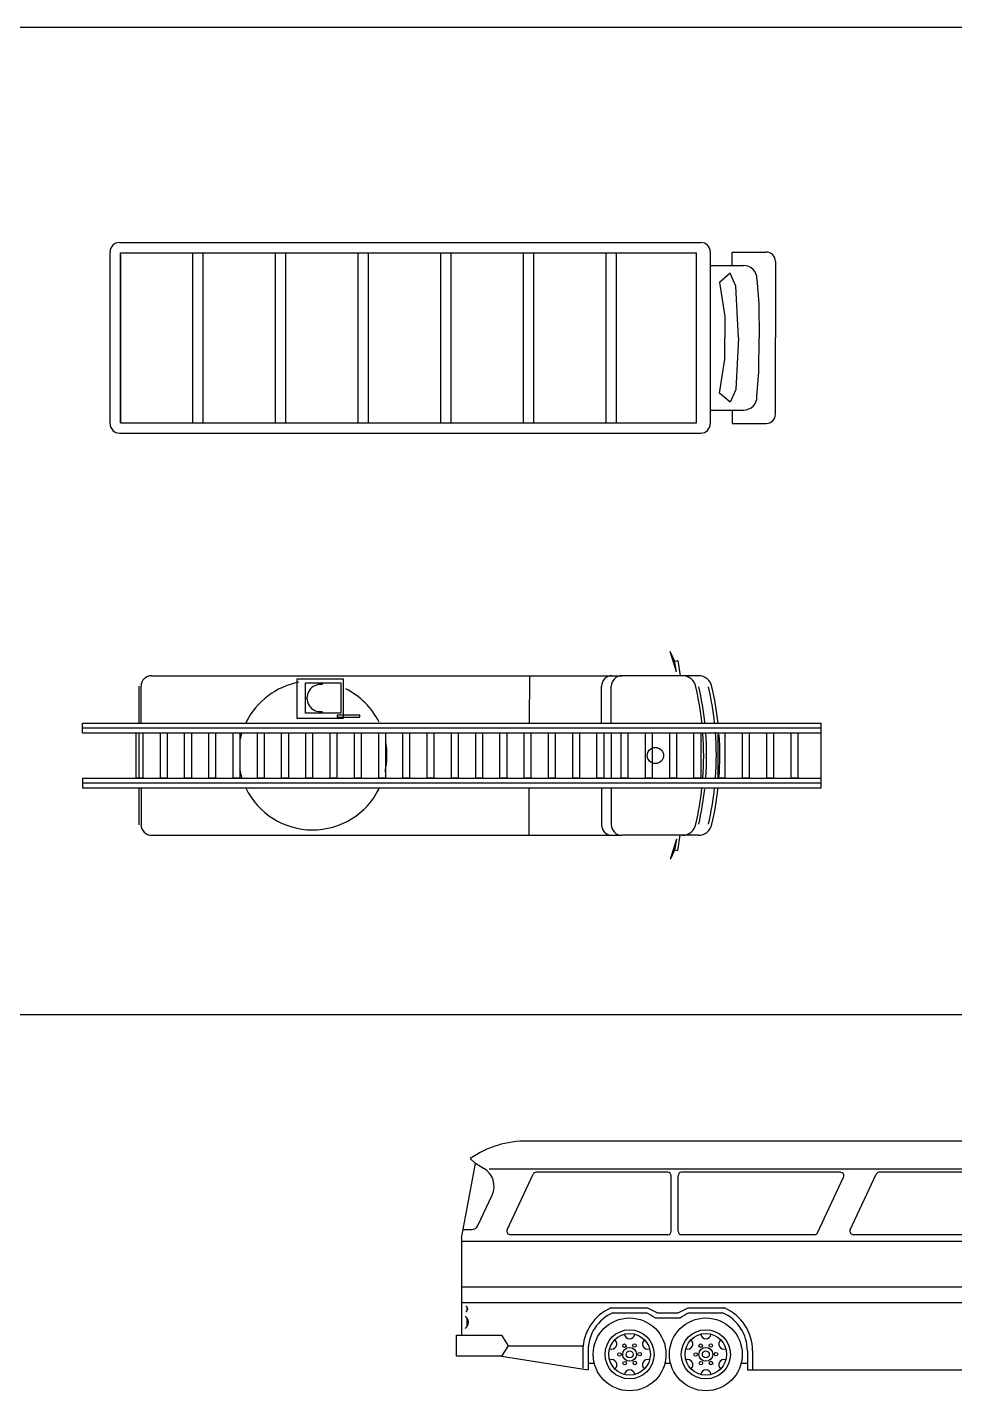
# Model space of a CAD drawing. Header units: millimetres. Extents: x 35403 to 155690, y 202798 to 276657.
# Drawn here: x 58186 to 71570, y 219077 to 238737 of the extents above; entities that cross this region are included whole.
import ezdxf

# ---------------------------------------------------------------- set-up
doc = ezdxf.new("R2010")
doc.units = ezdxf.units.MM
doc.layers.add('www.cad-blocks.net', color=7, linetype='Continuous')

# ---------------------------------------------------------------- blocks, each defined once
blk = doc.blocks.new('COC0091')
for p, q in [((-405.5, 123.6), (-454.4, 123.6)), ((-405.5, 104.2), (-405.5, 123.6)), ((-373.7, -124), (-373.7, 124)), ((478.8, 137.4), (-360.3, 137.4)), ((-353.8, 122.4), (-353.8, -122.4)), ((477.3, 122.4), (-353.8, 122.4)), ((-238.6, 122.4), (-238.6, -122.4)), ((-223.8, 122.4), (-223.8, -122.4)), ((-119.3, 122.4), (-119.3, -122.4)), ((-104.5, 122.4), (-104.5, -122.4)), ((0, 122.4), (0, -122.4)), ((14.9, 122.4), (14.9, -122.4)), ((119.3, 122.4), (119.3, -122.4)), ((134.2, 122.4), (134.2, -122.4)), ((238.6, 122.4), (238.6, -122.4)), ((253.5, 122.4), (253.5, -122.4)), ((358, 122.4), (358, -122.4)), ((372.8, 122.4), (372.8, -122.4)), ((477.3, -120.3), (477.3, 122.4)), ((477.3, 122.4), (477.3, -122.4)), ((492.2, 124), (492.2, -124)), ((-467.8, 110.2), (-467.8, 0)), ((-373.7, 104.2), (-421.9, 104.2)), ((-441.2, 84.9), (-444.1, 48.9)), ((-410.6, 74.6), (-402.5, 93)), ((-402.5, 93), (-387.2, 79.7)), ((-387.2, 79.7), (-394.7, 30.8)), ((-414.6, 0), (-410.6, 74.6)), ((-444.1, 48.9), (-444.5, 0)), ((-394.7, 30.8), (-394.7, 0)), ((-467.8, -110.2), (-467.8, 0)), ((-444.1, -48.9), (-444.5, 0)), ((-414.6, 0), (-410.6, -74.6)), ((-394.7, -30.8), (-394.7, 0)), ((-387.2, -79.7), (-394.7, -30.8)), ((-441.2, -84.9), (-444.1, -48.9)), ((-410.6, -74.6), (-402.5, -93)), ((-402.5, -93), (-387.2, -79.7)), ((-373.7, -104.2), (-421.9, -104.2)), ((-405.5, -104.2), (-405.5, -123.6)), ((-405.5, -123.6), (-454.4, -123.6)), ((478.8, -137.4), (-360.3, -137.4)), ((477.3, -122.4), (-353.8, -122.4))]:
    blk.add_line(p, q)
for centre, radius, start, end in [((-454.4, 110.2), 13.4, 90, 180), ((-360.3, 124), 13.4, 90, 180), ((478.8, 124), 13.4, 0, 90), ((-421.9, 84.9), 19.3, 90, 180), ((-421.9, -84.9), 19.3, 180, 270), ((-454.4, -110.2), 13.4, 180, 270), ((-360.3, -124), 13.4, 180, 270), ((478.8, -124), 13.4, 270, 360)]:
    blk.add_arc(centre, radius, start, end)
blk = doc.blocks.new('A$C795765EF')
at = {"xscale": 10, "yscale": 10, "zscale": 10, "rotation": 180}
blk.add_blockref('COC0091', (4922, 1374), dxfattribs=at)
blk = doc.blocks.new('A$C70A156C4')
at = {"linetype": 'Continuous'}
for p, q in [((2087, 2707), (2181, 2997)), ((2116, 2865), (2181, 2997)), ((2070, 2869), (2037, 2649)), ((2132, 2855), (2070, 2869)), ((2087, 2707), (2116, 2865)), ((1773, 2649), (2880, 2649)), ((9665, 2649), (2880, 2649)), ((4213, 2648), (4213, 1965)), ((3030, 1969), (3030, 2499)), ((3171, 1966), (3171, 2499)), ((9814, 1965), (9814, 2499)), ((9841, 2499), (9841, 1973)), ((10660, 1965), (0, 1965)), ((0, 1965), (0, 1032)), ((10660, 1895), (0, 1895)), ((10660, 1825), (0, 1825)), ((340, 1172), (340, 1825)), ((340, 1825), (437, 1825)), ((437, 1825), (437, 1172)), ((690, 1825), (787, 1825)), ((690, 1172), (690, 1825)), ((787, 1825), (787, 1172)), ((1040, 1172), (1040, 1825)), ((1040, 1825), (1137, 1825)), ((1137, 1825), (1137, 1172)), ((1390, 1172), (1390, 1825)), ((1390, 1825), (1487, 1825)), ((1487, 1825), (1487, 1172)), ((1740, 1172), (1740, 1825)), ((1740, 1825), (1837, 1825)), ((1837, 1825), (1837, 1172)), ((2090, 1172), (2090, 1825)), ((2090, 1825), (2187, 1825)), ((2187, 1825), (2187, 1172)), ((2440, 1172), (2440, 1825)), ((2440, 1825), (2537, 1825)), ((2537, 1825), (2537, 1172)), ((2790, 1172), (2790, 1825)), ((2790, 1825), (2887, 1825)), ((2887, 1825), (2887, 1172)), ((3030, 1176), (3030, 1825)), ((3140, 1172), (3140, 1825)), ((3140, 1825), (3237, 1825)), ((3237, 1825), (3237, 1172)), ((3490, 1172), (3490, 1825)), ((3490, 1825), (3587, 1825)), ((3587, 1825), (3587, 1172)), ((3840, 1172), (3840, 1825)), ((3840, 1825), (3937, 1825)), ((3937, 1825), (3937, 1172)), ((4190, 1172), (4190, 1825)), ((4190, 1825), (4287, 1825)), ((4287, 1825), (4287, 1172)), ((4540, 1172), (4540, 1825)), ((4540, 1825), (4637, 1825)), ((4637, 1825), (4637, 1172)), ((4890, 1172), (4890, 1825)), ((4890, 1825), (4987, 1825)), ((4987, 1825), (4987, 1172)), ((5240, 1172), (5240, 1825)), ((5240, 1825), (5337, 1825)), ((5337, 1825), (5337, 1172)), ((5590, 1172), (5590, 1825)), ((5590, 1825), (5687, 1825)), ((5687, 1825), (5687, 1172)), ((5940, 1172), (5940, 1825)), ((5940, 1825), (6037, 1825)), ((6037, 1825), (6037, 1172)), ((6290, 1172), (6290, 1825)), ((6290, 1825), (6387, 1825)), ((6387, 1825), (6387, 1172)), ((6640, 1172), (6640, 1825)), ((6640, 1825), (6737, 1825)), ((6737, 1825), (6737, 1172)), ((6990, 1172), (6990, 1825)), ((6990, 1825), (7087, 1825)), ((7087, 1825), (7087, 1172)), ((7340, 1172), (7340, 1825)), ((7340, 1825), (7437, 1825)), ((7437, 1825), (7437, 1172)), ((7690, 1172), (7690, 1825)), ((7690, 1825), (7787, 1825)), ((7787, 1825), (7787, 1172)), ((8040, 1172), (8040, 1825)), ((8040, 1825), (8137, 1825)), ((8137, 1825), (8137, 1172)), ((8390, 1172), (8390, 1825)), ((8390, 1825), (8487, 1825)), ((8487, 1825), (8487, 1172)), ((8740, 1172), (8740, 1825)), ((8740, 1825), (8837, 1825)), ((8837, 1825), (8837, 1172)), ((9090, 1172), (9090, 1825)), ((9090, 1825), (9187, 1825)), ((9187, 1825), (9187, 1172)), ((9440, 1172), (9440, 1825)), ((9440, 1825), (9537, 1825)), ((9537, 1825), (9537, 1172)), ((9790, 1172), (9790, 1825)), ((9790, 1825), (9887, 1825)), ((9841, 1824), (9841, 1171)), ((9887, 1825), (9887, 1172)), ((10660, 1825), (10660, 1965)), ((10660, 1172), (0, 1172)), ((10660, 1102), (0, 1102)), ((10660, 1032), (0, 1032)), ((437, 1172), (340, 1172)), ((787, 1172), (690, 1172)), ((1137, 1172), (1040, 1172)), ((1487, 1172), (1390, 1172)), ((1837, 1172), (1740, 1172)), ((2187, 1172), (2090, 1172)), ((2537, 1172), (2440, 1172)), ((2887, 1172), (2790, 1172)), ((3030, 1033), (3030, 499)), ((3237, 1172), (3140, 1172)), ((3171, 1033), (3171, 499)), ((3587, 1172), (3490, 1172)), ((3937, 1172), (3840, 1172)), ((4287, 1172), (4190, 1172)), ((4212, 349), (4213, 1032)), ((4637, 1172), (4540, 1172)), ((4987, 1172), (4890, 1172)), ((5337, 1172), (5240, 1172)), ((5687, 1172), (5590, 1172)), ((6037, 1172), (5940, 1172)), ((6387, 1172), (6290, 1172)), ((6737, 1172), (6640, 1172)), ((7087, 1172), (6990, 1172)), ((7437, 1172), (7340, 1172)), ((7787, 1172), (7690, 1172)), ((8137, 1172), (8040, 1172)), ((8487, 1172), (8390, 1172)), ((8837, 1172), (8740, 1172)), ((9187, 1172), (9090, 1172)), ((9537, 1172), (9440, 1172)), ((9887, 1172), (9790, 1172)), ((9814, 1032), (9814, 499)), ((9841, 1033), (9841, 499)), ((10660, 1172), (10660, 1032)), ((6659, 947), (6659, 916)), ((6985, 947), (6659, 947)), ((6659, 916), (6985, 916)), ((6901, 395), (6901, 966)), ((6901, 966), (7564, 966)), ((6931, 891), (7445, 891)), ((6931, 451), (6931, 891)), ((6985, 916), (6985, 947)), ((7200, 892), (7200, 865)), ((7445, 891), (7445, 451)), ((7564, 966), (7564, 395)), ((7445, 671), (7423, 671)), ((7564, 395), (6901, 395)), ((7445, 451), (6931, 451)), ((7200, 450), (7200, 477)), ((1773, 349), (2880, 349)), ((2070, 128), (2037, 349)), ((2087, 291), (2116, 132)), ((2087, 291), (2181, 0)), ((9665, 349), (2880, 349)), ((2132, 142), (2070, 128)), ((2116, 132), (2181, 0))]:
    blk.add_line(p, q, dxfattribs=at)
blk.add_circle((2394, 1499), 117, dxfattribs=at)
for centre, radius, start, end in [((1773, 2449), 200, 89.9917, 168.1545), ((2006, 2449), 200, 90.0014, 168.1448), ((2880, 2499), 150, 0.0074, 89.9879), ((3021, 2499), 150, 0.0013, 89.9893), ((7340, 1499), 1073, 26.0946, 153.5057), ((9665, 2499), 150, 359.9669, 90.0094), ((5825, 1505), 4360, 166.9433, 173.7869), ((5935, 1494), 4421, 166.9894, 173.8847), ((6053, 1498), 4398, 166.9673, 173.6578), ((6093, 1499), 4396, 166.9733, 173.907), ((5832, 1498), 4368, 175.7088, 183.9845), ((5911, 1498), 4397, 175.7643, 184.3947), ((6063, 1499), 4408, 175.7527, 184.3121), ((6076, 1499), 4379, 175.7208, 184.1241), ((7334, 1497), 1079, 10.7944, 17.2009), ((7341, 1498), 1074, 167.5748, 189.9414), ((7342, 1497), 1071, 342.4848, 347.5419), ((5870, 1501), 4406, 186.1065, 193.0247), ((5907, 1498), 4392, 186.0954, 193.0354), ((6037, 1497), 4382, 186.0561, 193.0466), ((6090, 1498), 4393, 186.1338, 193.0339), ((7339, 1498), 1072, 206.5632, 243.6021), ((7340, 1498), 1073, 280.7024, 333.6856), ((7227, 671), 196, 262.1546, 97.8454), ((1773, 549), 200, 191.8485, 270.0054), ((2006, 549), 200, 191.856, 269.982), ((2880, 499), 150, 269.9865, 359.9898), ((3021, 499), 150, 269.9784, 0.0121), ((9665, 498), 150, 269.9731, 0.0269)]:
    blk.add_arc(centre, radius, start, end, dxfattribs=at)
blk = doc.blocks.new('A$C0FC268A7')
at = {"rotation": 180}
blk.add_blockref('A$C70A156C4', (10660, 2997), dxfattribs=at)
blk = doc.blocks.new('A$C322A123B')
at = {"linetype": 'ByBlock'}
for p, q in [((11950, 3600), (1025, 3600)), ((11776, 3250), (11952, 3600)), ((11950, 3600), (12400, 3375)), ((275, 3275), (200, 3350)), ((12379, 3323), (12395, 3378)), ((12400, 3375), (13374, 3220)), ((75, 2200), (275, 3275)), ((394, 3207), (275, 3275)), ((3050, 3150), (1153, 3150)), ((5542, 3150), (3250, 3150)), ((7800, 3150), (6103, 3150)), ((10000, 3150), (8000, 3150)), ((10250, 3150), (12292, 3150)), ((11776, 3250), (12283, 3250)), ((733, 2321), (1107, 3121)), ((3100, 2300), (3100, 3100)), ((3200, 2300), (3200, 3100)), ((5213, 2279), (5588, 3079)), ((5683, 2321), (6057, 3121)), ((7850, 2300), (7850, 3100)), ((7950, 2300), (7950, 3100)), ((10075, 2325), (10075, 3075)), ((10175, 2325), (10175, 3075)), ((11963, 2279), (12338, 3079)), ((13575, 2925), (13575, 2975)), ((312, 2383), (516, 2820)), ((12030, 2095), (12352, 2845)), ((12400, 2925), (13575, 2925)), ((12400, 2836), (12400, 2100)), ((12500, 2775), (12500, 2100)), ((13325, 2825), (12550, 2825)), ((13375, 2075), (13375, 2775)), ((13475, 2925), (13475, 2025)), ((13600, 2025), (13500, 2925)), ((75, 2200), (75, 800)), ((100, 2325), (221, 2325)), ((3050, 2250), (779, 2250)), ((5168, 2250), (3250, 2250)), ((7800, 2250), (5729, 2250)), ((10000, 2250), (8000, 2250)), ((10250, 2250), (11918, 2250)), ((12076, 2025), (12325, 2025)), ((12575, 2025), (13325, 2025)), ((13475, 2025), (13650, 2025)), ((13625, 1975), (13625, 1150)), ((13650, 2025), (13650, 1975)), ((2260, 1125), (2740, 1125)), ((2867, 1050), (3233, 1050)), ((3360, 1125), (3840, 1125)), ((11510, 1125), (11990, 1125)), ((13425, 1150), (13650, 1150)), ((13650, 1100), (13475, 1100)), ((13475, 1100), (13475, 500)), ((13600, 1100), (13600, 850)), ((13650, 1150), (13650, 1100)), ((0, 500), (0, 800)), ((0, 800), (650, 800)), ((650, 800), (750, 650)), ((13475, 800), (13650, 800)), ((13650, 850), (13525, 850)), ((13650, 800), (13650, 850)), ((13650, 800), (13700, 800)), ((13700, 800), (13700, 500)), ((750, 650), (650, 500)), ((650, 500), (0, 500)), ((650, 500), (1900, 300)), ((1900, 575), (1900, 300)), ((4200, 575), (4200, 300)), ((11150, 575), (11150, 300)), ((12350, 575), (12350, 300)), ((12675, 300), (13425, 425)), ((13425, 425), (13575, 500)), ((13700, 500), (13475, 500)), ((4200, 300), (11150, 300)), ((12350, 300), (12675, 300))]:
    blk.add_line(p, q, dxfattribs=at)
for p, q in [((475, 3200), (12350, 3200)), ((13575, 2975), (12400, 2975)), ((12400, 2925), (12400, 2975)), ((12450, 2875), (13425, 2875)), ((12450, 2875), (12450, 525)), ((13425, 2875), (13425, 525)), ((11925, 2150), (75, 2150)), ((13650, 1975), (13475, 1975)), ((13475, 1975), (13475, 1150)), ((75, 1500), (13425, 1500)), ((13475, 1500), (13650, 1500)), ((75, 1275), (13425, 1275)), ((150, 1212), (150, 1150)), ((2230, 1194), (2755, 1194)), ((2900, 1125), (2755, 1194)), ((3200, 1125), (3345, 1194)), ((3345, 1194), (3870, 1194)), ((11480, 1194), (12020, 1194)), ((13475, 1275), (13650, 1275)), ((150, 1050), (150, 925)), ((2900, 1125), (3200, 1125)), ((13525, 850), (13525, 1100)), ((750, 650), (1825, 650)), ((1825, 575), (1825, 325)), ((1900, 400), (1990, 400)), ((3010, 400), (3090, 400)), ((4110, 400), (4200, 400)), ((4275, 575), (4275, 300)), ((11075, 575), (11075, 300)), ((11150, 400), (11240, 400)), ((12260, 400), (12350, 400)), ((12375, 450), (13425, 450)), ((13425, 525), (12450, 525))]:
    blk.add_line(p, q)
for centre, radius in [((2500, 525), 525), ((3600, 525), 525), ((11750, 525), 525), ((2500, 525), 354), ((3600, 525), 354), ((11750, 525), 354), ((2500, 525), 100), ((3600, 525), 100), ((11750, 525), 100)]:
    blk.add_circle(centre, radius, dxfattribs=at)
for centre, radius in [((2500, 525), 300), ((3600, 525), 300), ((11750, 525), 300), ((2425, 650), 25), ((2571, 652), 25), ((3525, 650), 25), ((3671, 652), 25), ((11675, 650), 25), ((11821, 652), 25), ((2354, 523), 25), ((2429, 398), 25), ((2500, 525), 50), ((2575, 400), 25), ((2646, 527), 25), ((3454, 523), 25), ((3529, 398), 25), ((3600, 525), 50), ((3675, 400), 25), ((3746, 527), 25), ((11604, 523), 25), ((11679, 398), 25), ((11750, 525), 50), ((11825, 400), 25), ((11896, 527), 25)]:
    blk.add_circle(centre, radius)
for centre, radius, start, end in [((1007, 2174), 1426, 89.266, 124.4508), ((245, 2947), 300, 334.9353, 60.2551), ((1153, 3100), 50, 90, 154.9353), ((3050, 3100), 50, 0, 90), ((3250, 3100), 50, 90, 180), ((5542, 3100), 50, 334.9353, 90), ((6103, 3100), 50, 90, 154.9353), ((7800, 3100), 50, 0, 90), ((8000, 3100), 50, 90, 180), ((10000, 3075), 75, 0, 90), ((10250, 3075), 75, 90, 180), ((12283, 3350), 100, 270, 344.3678), ((12292, 3100), 50, 334.9353, 90), ((13325, 2975), 250, 0, 78.6901), ((12375, 2836), 25, 0, 159.7343), ((12550, 2775), 50, 90, 180), ((13325, 2775), 50, 0, 90), ((221, 2425), 100, 270, 334.9353), ((779, 2300), 50, 154.9353, 270), ((3050, 2300), 50, 270, 0), ((3250, 2300), 50, 180, 270), ((5168, 2300), 50, 270, 334.9353), ((5729, 2300), 50, 154.9353, 270), ((7800, 2300), 50, 270, 0), ((8000, 2300), 50, 180, 270), ((10000, 2325), 75, 270, 0), ((10250, 2325), 75, 180, 270), ((11918, 2300), 50, 270, 334.9353), ((12076, 2075), 50, 156.7859, 270), ((12325, 2100), 75, 270, 0), ((12575, 2100), 75, 180, 270), ((13325, 2075), 50, 270, 0), ((2500, 575), 600, 113.5565, 180), ((2500, 575), 600, 52.3415, 66.4435), ((3600, 575), 600, 113.5565, 127.6585), ((3600, 575), 600, 0, 66.4435), ((11750, 575), 600, 113.5565, 180), ((11750, 575), 600, 0, 66.4435)]:
    blk.add_arc(centre, radius, start, end, dxfattribs=at)
for centre, radius, start, end in [((113, 1181), 50.4, 299.7449, 60.2551), ((2500, 575), 675, 113.5565, 180), ((3600, 575), 675, 0, 66.4435), ((11750, 575), 675, 113.5565, 180), ((11750, 575), 675, 0, 66.4435), ((75, 987), 101, 299.7449, 60.2551), ((13394, 975), 181, 316.3972, 43.6028), ((2500, 825), 75, 189.5941, 350.4059), ((3600, 825), 75, 189.5941, 350.4059), ((11750, 825), 75, 189.5941, 350.4059), ((2240, 675), 75, 249.5941, 50.4059), ((2760, 675), 75, 129.5941, 290.4059), ((3340, 675), 75, 249.5941, 50.4059), ((3860, 675), 75, 129.5941, 290.4059), ((11490, 675), 75, 249.5941, 50.4059), ((12010, 675), 75, 129.5941, 290.4059), ((2240, 375), 75, 309.5941, 110.4059), ((2760, 375), 75, 69.5941, 230.4059), ((3340, 375), 75, 309.5941, 110.4059), ((3860, 375), 75, 69.5941, 230.4059), ((11490, 375), 75, 309.5941, 110.4059), ((12010, 375), 75, 69.5941, 230.4059), ((2500, 225), 75, 9.5941, 170.4059), ((3600, 225), 75, 9.5941, 170.4059), ((11750, 225), 75, 9.5941, 170.4059)]:
    blk.add_arc(centre, radius, start, end)
blk = doc.blocks.new('FORMAT')
at = {"layer": 'www.cad-blocks.net', "color": 155, "true_color": 0x546d8e}
for p, q in [((39877, 238737), (155690, 238737)), ((39877, 224502), (155690, 224502))]:
    blk.add_line(p, q, dxfattribs=at)

msp = doc.modelspace()

# ---------------------------------------------------------------- block references
for name, p in [('A$C795765EF', (59382, 232886)), ('A$C0FC268A7', (58984, 226739)), ('A$C322A123B', (64378, 219077))]:
    msp.add_blockref(name, p)
at = {"layer": 'www.cad-blocks.net'}
msp.add_blockref('FORMAT', (0, 0), dxfattribs=at)

doc.saveas('drawing.dxf')
